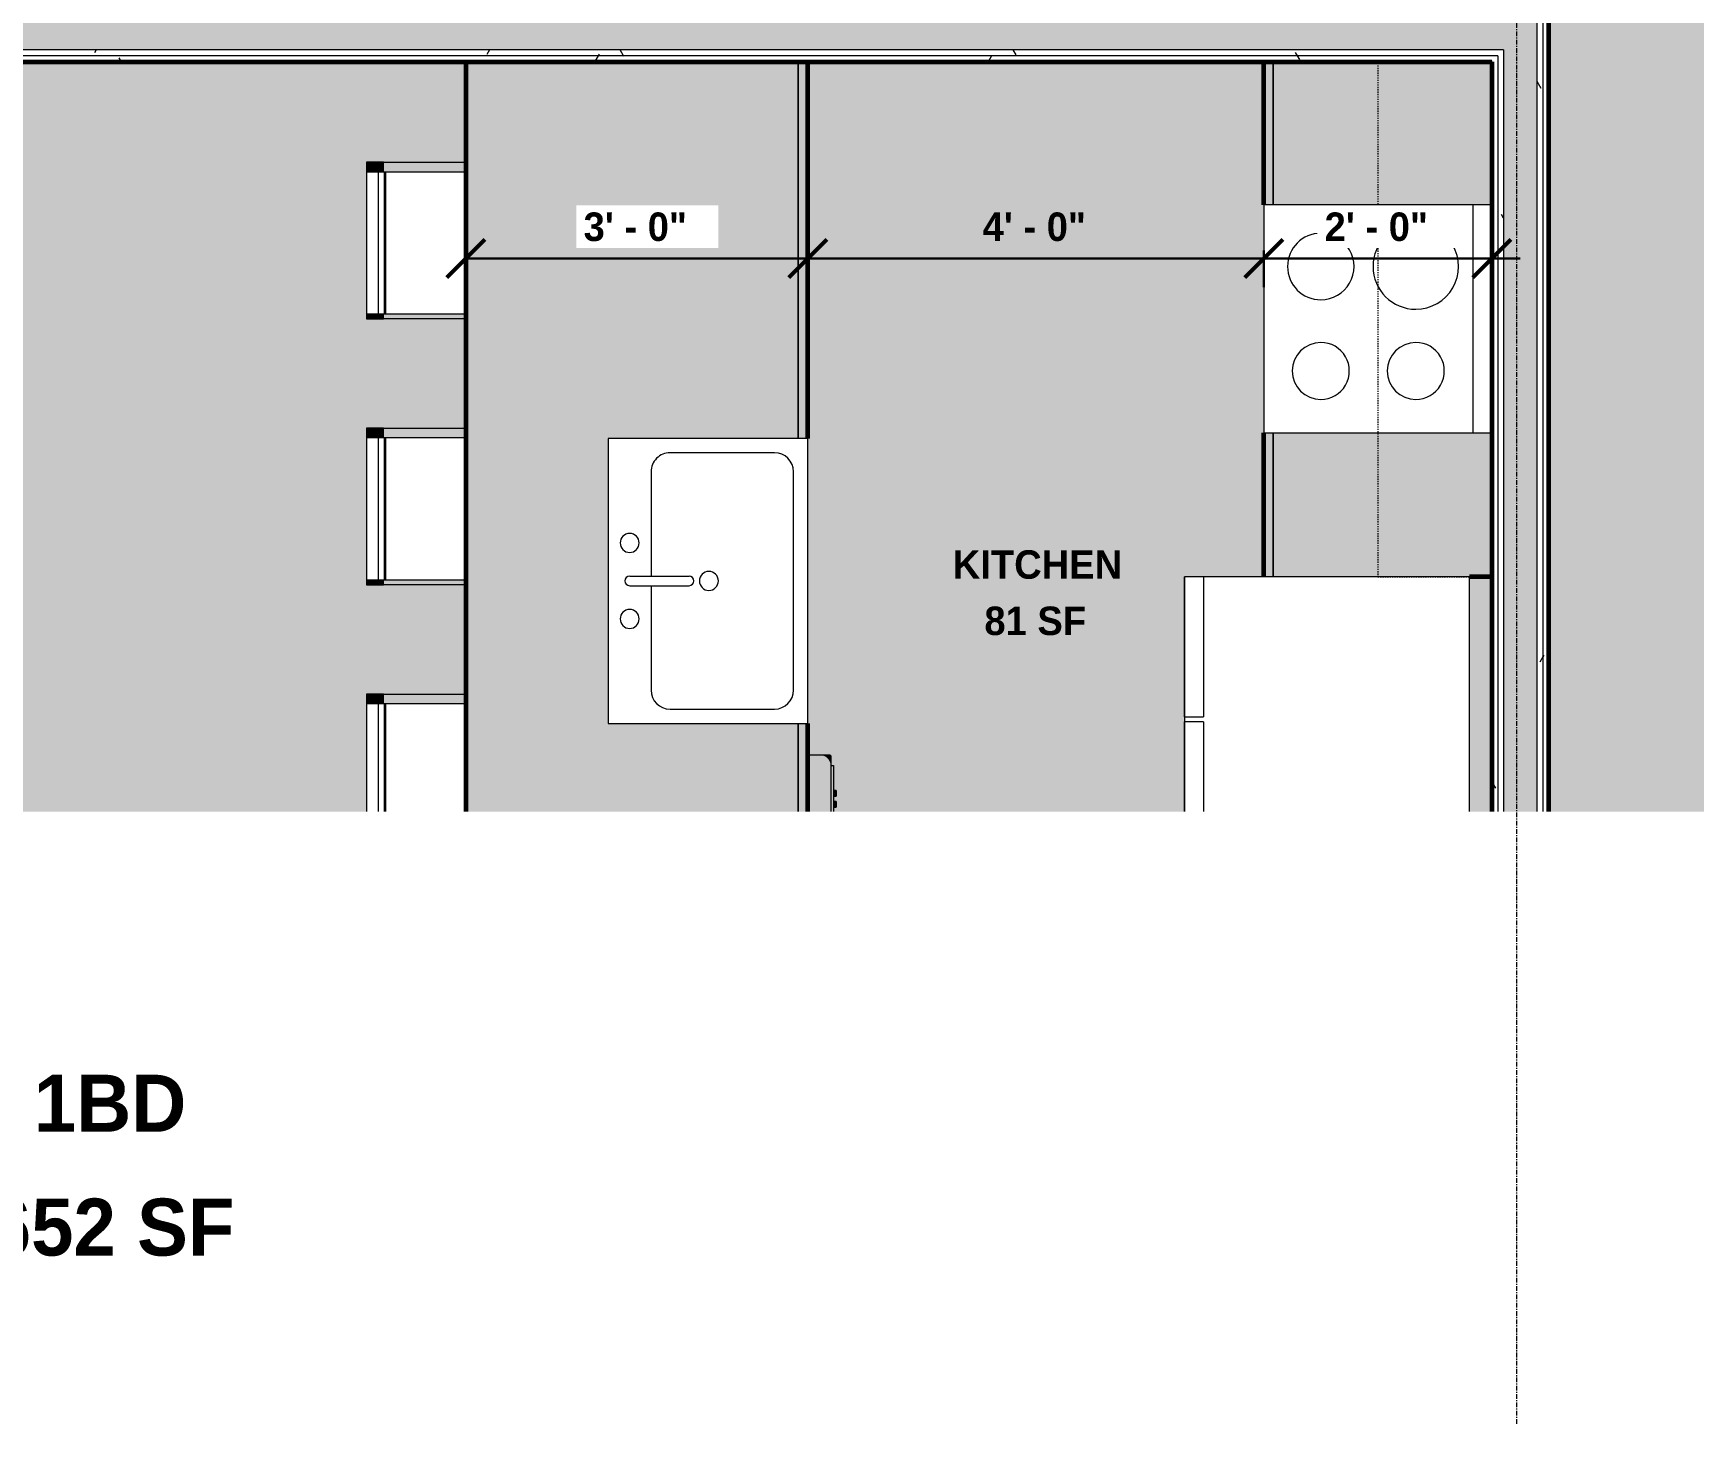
# Model space of a CAD drawing. Header units: inches. Extents: x -4105 to -1989, y 10980 to 12341.
# Drawn here: x -3637.5 to -3462.7, y 10979.8 to 11126.2 of the extents above; entities that cross this region are included whole.
import ezdxf

# ---------------------------------------------------------------- set-up
doc = ezdxf.new("R2010")
doc.units = ezdxf.units.IN
doc.header["$MEASUREMENT"] = 0
doc.linetypes.add('Dash', pattern=[0.25, 0.125, -0.125])
doc.linetypes.add('Grid Line 1_2_', pattern=[0.875, 0.5, -0.125, 0.125, -0.125])
for name, color, linetype, lineweight in [('0-1', 7, 'Continuous', 5), ('0-2', 250, 'Continuous', 18), ('A-ANNO-DIMS-1', 211, 'Continuous', 30), ('A-ANNO-DIMS-64', 211, 'Continuous', 9), ('A-AREA-IDEN', 2, 'Continuous', 9), ('A-AREA-PATT-2', 41, 'Continuous', 9), ('A-WALL', 113, 'Continuous', 18), ('A-WALL-PATT-1', 111, 'Continuous', 9), ('I-FURN', 30, 'Continuous', 9), ('I-WALL-2', 2, 'Continuous', 60), ('P-SANR-FIXT', 6, 'Continuous', 9), ('Q-CASE', 31, 'Continuous', 9), ('Q-CASE-1', 31, 'Continuous', 60), ('Q-CASE-HDLN', 31, 'Dash', 9), ('Q-SPCQ', 91, 'Continuous', 9), ('S-GRID-1', 1, 'Grid Line 1_2_', 9)]:
    doc.layers.add(name, color=color, linetype=linetype, lineweight=lineweight)
doc.layers.add('A-AREA-PATT-5', color=141, linetype='Continuous', lineweight=9, transparency=1)
doc.styles.add('Century Gothic_B', font='GOTHICB.TTF', dxfattribs={"height": 3})
doc.styles.add('Century Gothic_B_1', font='GOTHICB.TTF', dxfattribs={"height": 6})
doc.dimstyles.new('OD_-_HS_-__1__Tol__', dxfattribs={"dimscale": 12, "dimtxt": 3.132505, "dimasz": 0.333333, "dimexe": 0.25, "dimexo": 0.166667, "dimgap": 0.083333, "dimtad": 1, "dimdec": 0, "dimzin": 3, "dimdsep": 46, "dimlunit": 4, "dimtxsty": 'Century Gothic_B', "dimblk1": 'OBLIQUE', "dimblk2": 'OBLIQUE', "dimsah": 1, "dimcen": 0.09, "dimdle": 0.25, "dimazin": 0, "dimtfac": 1, "dimtdec": 4, "dimtix": 1, "dimtmove": 0, "dimatfit": 3, "dimfxl": 1, "dimtvp": 1, "dimtfill": 1, "dimfrac": 2, "dimtolj": 1, "dimtzin": 0, "dimlwd": 30, "dimlwe": 30, "dimarcsym": 2})
pattern_1 = [(0, (0, 0), (20.48, 5.12), [0.845, -14.515, 0.845, -14.515, -81.92]), (0, (0, 0), (20.48, 5.12), [-30.72, 0.845, -29.875, 0.845, -14.515, -35.84]), (0, (0, 0), (20.48, 5.12), [-76.8, 0.845, -9.395, 0.845, -24.755]), (120, (7.68, 2.56), (-14.67405, 15.1762003), [0.845, -14.515, 0.845, -14.515, -81.92]), (120, (7.68, 2.56), (-14.67405, 15.1762003), [-30.72, 0.845, -29.875, 0.845, -14.515, -35.84]), (120, (7.68, 2.56), (-14.67405, 15.1762003), [-76.8, 0.845, -9.395, 0.845, -24.755]), (240, (10.24, 12.8), (-5.80595, -20.2962003), [0.845, -14.515, 0.845, -14.515, -81.92]), (240, (10.24, 12.8), (-5.80595, -20.2962003), [-30.72, 0.845, -29.875, 0.845, -14.515, -35.84]), (240, (10.24, 12.8), (-5.80595, -20.2962003), [-76.8, 0.845, -9.395, 0.845, -24.755])]
pattern_2 = [(161.57, (0.32, 0.32), (-2.560496185, -0.000537386), [0, -18.214, 2.022, 0]), (18.43, (-0.32, 0.32), (-2.560496185, 0.000537386), [0, -18.214, 2.022, 0]), (108.43, (0.32, 0.32), (1.27922091, -6.400876726), [6.07, -14.166]), (71.57, (-0.32, 0.32), (1.27922091, 6.400876726), [6.07, -14.166])]

# ---------------------------------------------------------------- blocks, each defined once
blk = doc.blocks.new('Refrigerator_-_Side-by-Side_6047 - 36_ X 30_-345559-ENLARGED FLOOR PLAN - 1ST FLOOR PLAN - EAST')
at = {"layer": 'Q-SPCQ'}
for p, q in [((6.84, 14.42), (-17.88, 14.42)), ((-17.88, 14.42), (-17.88, -15.58)), ((-17.88, -13.58), (-3.13, -13.58)), ((-17.88, -13.58), (-17.88, -15.58)), ((-3.13, -15.58), (-3.13, -13.58)), ((-2.63, -13.58), (6.84, -13.58)), ((-2.63, -13.58), (-2.63, -15.58)), ((-17.88, -15.58), (6.84, -15.58)), ((-3.13, -15.58), (-17.88, -15.58)), ((6.84, -15.58), (-2.63, -15.58))]:
    blk.add_line(p, q, dxfattribs=at)
blk = doc.blocks.new('OD_CW_Base Cabinet - OD_CW_Base Cabinet-2181200-ENLARGED FLOOR PLAN - 1ST FLOOR PLAN - EAST')
at = {"layer": 'Q-CASE'}
h = blk.add_hatch(color=256, dxfattribs=at)
h.paths.add_polyline_path([(0.74, 0), (0.74, -1), (15.91, -1), (15.91, 0)], flags=0)
h.paths.add_polyline_path([(39.91, -1), (54.99, -1), (54.99, 0), (39.91, 0)], flags=0)
h = blk.add_hatch(color=256, dxfattribs=at)
h.paths.add_polyline_path([(0.74, -1), (0.74, -24), (15.91, -24), (15.91, -1)], flags=0)
h.paths.add_polyline_path([(39.91, -24), (54.99, -24), (54.99, -1), (39.91, -1), (39.91, -21.65)], flags=0)
for p, q in [((0.74, 0), (15.91, 0)), ((15.91, -1), (0.74, -1)), ((0.74, -1), (15.91, -1)), ((39.91, 0), (54.99, 0)), ((54.99, -1), (39.91, -1)), ((39.91, -1), (54.99, -1)), ((0.74, -24), (0.74, -21.65))]:
    blk.add_line(p, q, dxfattribs=at)
at = {"layer": 'Q-CASE-1'}
for p, q in [((0.74, 0), (15.91, 0)), ((39.91, 0), (54.99, 0)), ((0.74, -24), (0.74, -21.65))]:
    blk.add_line(p, q, dxfattribs=at)
blk = doc.blocks.new('Sink Kitchen-Single - 30_ x 21_-366345-ENLARGED FLOOR PLAN - 1ST FLOOR PLAN - EAST')
at = {"layer": 'P-SANR-FIXT'}
for p, q in [((15.62, 10.59), (-14.38, 10.59)), ((-14.38, 10.59), (-14.38, -10.41)), ((15.62, -10.41), (15.62, 10.59)), ((0.12, 8.34), (0.12, 2.09)), ((1.12, 8.34), (1.12, 2.09)), ((0.12, 6.09), (-10.88, 6.09)), ((12.12, 6.09), (1.12, 6.09)), ((-12.88, 4.09), (-12.88, -6.91)), ((14.12, -6.91), (14.12, 4.09)), ((-14.38, -10.41), (15.62, -10.41)), ((-10.88, -8.91), (12.12, -8.91))]:
    blk.add_line(p, q, dxfattribs=at)
for centre, radius, start, end in [((-3.38, 8.34), 1, 360, 180), ((0.62, 8.34), 0.5, 360, 180), ((4.62, 8.34), 1, 360, 180), ((-3.38, 8.34), 1, 180, 0), ((4.62, 8.34), 1, 180, 360), ((-10.88, 4.09), 2, 90, 180), ((12.12, 4.09), 2, 360, 90), ((0.62, 2.09), 0.5, 180, 0), ((0.62, 0), 1, 360, 180), ((0.62, 0), 1, 180, 0), ((-10.88, -6.91), 2, 180, 270), ((12.12, -6.91), 2, 270, 0)]:
    blk.add_arc(centre, radius, start, end, dxfattribs=at)
blk = doc.blocks.new('OD_CW_Upper Cabinet - OD_CW_Upper Cabinet-2181178-ENLARGED FLOOR PLAN - 1ST FLOOR PLAN - EAST')
at = {"layer": 'Q-CASE-HDLN'}
for p, q in [((55.09, 24), (0.74, 24)), ((0.74, 24), (0.74, 12)), ((55.09, 12), (55.09, 24)), ((0.74, 12), (55.09, 12))]:
    blk.add_line(p, q, dxfattribs=at)
blk = doc.blocks.new('Dishwasher_15404 - 34_ counter-547918-ENLARGED FLOOR PLAN - 1ST FLOOR PLAN - EAST')
at = {"layer": 'Q-SPCQ'}
for points in [[(26.02, 18.06), (26.87, 18.06), (26.87, 22.93), (26.84, 23.21), (26.68, 23.53), (26.56, 23.69), (26.3, 23.87), (26.08, 23.96), (25.8, 24), (24.39, 24), (24.39, 18.06)], [(26.87, 22.93), (26.87, 23.8), (26.82, 23.94), (26.68, 24), (25.8, 24), (26.08, 23.96), (26.34, 23.86), (26.56, 23.69), (26.73, 23.46), (26.84, 23.21)], [(26.87, 18.06), (27.12, 18.06), (27.12, 22.91), (26.87, 22.91), (26.87, 22.75)], [(27.37, 19.69), (27.37, 20.28), (27.12, 20.28), (27.12, 19.69)], [(27.37, 18.51), (27.37, 19.1), (27.12, 19.1), (27.12, 18.51)]]:
    blk.add_hatch(color=256, dxfattribs=at).paths.add_polyline_path(points, flags=0)
for p, q in [((25.8, 24), (24.39, 24)), ((26.68, 24), (25.8, 24)), ((26.87, 22.93), (26.87, 23.8)), ((26.87, 18.06), (26.87, 22.93)), ((26.87, 22.91), (27.12, 22.91)), ((27.12, 22.91), (27.12, 18.06)), ((27.37, 20.28), (27.12, 20.28)), ((27.12, 19.69), (27.37, 19.69)), ((27.37, 20.28), (27.37, 19.69)), ((27.37, 19.1), (27.12, 19.1)), ((27.12, 18.51), (27.37, 18.51)), ((27.37, 19.1), (27.37, 18.51))]:
    blk.add_line(p, q, dxfattribs=at)
for centre, radius, start in [((25.8, 22.93), 1.07, 360), ((26.68, 23.8), 0.197, 0)]:
    blk.add_arc(centre, radius, start, 90, dxfattribs=at)
blk = doc.blocks.new('Bar_Stool_6722_1_ - Bar_Stool_6722_1_-1229311-ENLARGED FLOOR PLAN - 1ST FLOOR PLAN - EAST')
at = {"layer": 'I-FURN'}
for points in [[(1, 1.78), (1, 10.45), (0, 10.45), (0, 1.78)], [(1, 1.73), (1, 1.78), (0, 1.78), (0, 0.98), (1, 0.98), (1, 1.4)], [(1, 0), (1, 0.98), (0, 0.98), (0, 0)]]:
    blk.add_hatch(color=256, dxfattribs=at).paths.add_polyline_path(points, flags=0)
for p, q in [((0, 1.78), (0, 10.45)), ((1, 2.03), (1, 10.45)), ((1, 1.78), (0, 1.78)), ((0, 1.78), (0, 0.98)), ((1, 1.91), (1, 2.03)), ((12.37, 2.03), (1, 2.03)), ((1, 1.24), (1, 1.91)), ((12.37, 1.91), (1, 1.91)), ((1, 0.98), (0, 0.98)), ((0, 0.98), (0, 0)), ((1, 0), (1, 1.24)), ((1, 1.24), (12.37, 1.24)), ((0, 0), (1, 0)), ((1, 0), (12.37, 0))]:
    blk.add_line(p, q, dxfattribs=at)
blk = doc.blocks.new('Bar_Stool_6722_1_ - Bar_Stool_6722_1_-V1-ENLARGED FLOOR PLAN - 1ST FLOOR PLAN - EAST')
at = {"layer": 'I-FURN'}
for points in [[(1, 1.78), (1, 10.45), (0, 10.45), (0, 1.78)], [(16.5, 1.78), (16.5, 10.45), (16, 10.45), (16, 1.78)], [(1, 1.73), (1, 1.78), (0, 1.78), (0, 0.98), (1, 0.98), (1, 1.4)], [(16.5, 1.73), (16.5, 1.78), (16, 1.78), (16, 0.98), (16.5, 0.98), (16.5, 1.4)], [(1, 0.3), (1, 0.98), (0, 0.98), (0, 0), (1, 0)], [(16.5, 0.46), (16.5, 0.98), (16, 0.98), (16, 0), (16.5, 0), (16.5, 0.31)]]:
    blk.add_hatch(color=256, dxfattribs=at).paths.add_polyline_path(points, flags=0)
for p, q in [((0, 1.78), (0, 10.45)), ((1, 2.03), (1, 10.45)), ((16, 10.45), (16, 2.03)), ((16.5, 10.45), (16.5, 1.78)), ((1, 1.78), (0, 1.78)), ((0, 1.78), (0, 0.98)), ((1, 1.91), (1, 2.03)), ((16, 2.03), (1, 2.03)), ((1, 1.24), (1, 1.91)), ((16, 1.91), (1, 1.91)), ((16, 2.03), (16, 1.91)), ((16, 1.91), (16, 1.24)), ((16.5, 1.78), (16, 1.78)), ((16.5, 0.98), (16.5, 1.78)), ((1, 0.98), (0, 0.98)), ((0, 0.98), (0, 0)), ((1, 0), (1, 1.24)), ((1, 1.24), (16, 1.24)), ((16, 1.24), (16, 0)), ((16.5, 0.98), (16, 0.98)), ((16.5, 0), (16.5, 0.98)), ((0, 0), (1, 0)), ((1, 0), (16, 0)), ((16, 0), (16.5, 0))]:
    blk.add_line(p, q, dxfattribs=at)
blk = doc.blocks.new('OD_CW_Base Cabinet - OD_CW_Base Cabinet-2132515-ENLARGED FLOOR PLAN - 1ST FLOOR PLAN - EAST')
at = {"layer": 'Q-CASE'}
blk.add_hatch(color=256, dxfattribs=at).paths.add_polyline_path([(31.35, -10.25), (31.35, -11), (40.63, -11), (40.63, 9), (70.63, 9), (70.63, -11), (110.31, -11), (110.31, 24), (31.35, 24), (31.35, -2.62)], flags=0)
h = blk.add_hatch(color=256, dxfattribs=at)
h.paths.add_polyline_path([(31.35, -11), (31.35, -12), (40.63, -12), (40.63, -11), (35.05, -11)], flags=0)
h.paths.add_polyline_path([(70.63, -12), (110.31, -12), (110.31, -11), (70.63, -11)], flags=0)
for p, q in [((31.35, 24), (110.31, 24)), ((31.35, -11), (40.63, -11)), ((40.63, -11), (31.35, -11)), ((40.63, -12), (31.35, -12)), ((70.63, -11), (110.31, -11)), ((110.31, -11), (70.63, -11)), ((110.31, -12), (70.63, -12))]:
    blk.add_line(p, q, dxfattribs=at)
at = {"layer": 'Q-CASE-1'}
for p, q in [((110.31, 24), (31.35, 24)), ((31.35, -12), (40.63, -12)), ((70.63, -12), (110.31, -12))]:
    blk.add_line(p, q, dxfattribs=at)
blk = doc.blocks.new('Range - 24_ x 24_-1352610-ENLARGED FLOOR PLAN - 1ST FLOOR PLAN - EAST')
at = {"layer": 'Q-SPCQ'}
for p, q in [((0, 24), (0, 0)), ((24, 0), (24, 24)), ((0, 22), (24, 22)), ((0, 0), (24, 0))]:
    blk.add_line(p, q, dxfattribs=at)
for centre, radius, start, end in [((6.5, 16), 4.5, 360, 180), ((17.5, 16), 3, 360, 180), ((6.5, 16), 4.5, 180, 0), ((17.5, 16), 3, 180, 0), ((6.5, 6), 3.5, 360, 180), ((17.5, 6), 3, 360, 180), ((6.5, 6), 3.5, 180, 0), ((17.5, 6), 3, 180, 0)]:
    blk.add_arc(centre, radius, start, end, dxfattribs=at)
blk = doc.blocks.new('DIMBLOCK38-ENLARGED FLOOR PLAN - 1ST FLOOR PLAN - EAST')
at = {"layer": 'A-ANNO-DIMS-64', "lineweight": 50, "transparency": 16777216}
for p, q in [((-3591.97, 11102.46), (-3589.97, 11104.46)), ((-3555.97, 11102.46), (-3553.97, 11104.46)), ((-3591.97, 11102.46), (-3593.97, 11100.46)), ((-3555.97, 11102.46), (-3557.97, 11100.46))]:
    blk.add_line(p, q, dxfattribs=at)
at = {"layer": 'A-ANNO-DIMS-64', "lineweight": 30, "transparency": 16777216}
for p, q in [((-3591.97, 11103.29), (-3591.97, 11099.46)), ((-3591.97, 11102.46), (-3591.97, 11103.29)), ((-3555.97, 11103.29), (-3555.97, 11099.46)), ((-3555.97, 11102.46), (-3555.97, 11103.29)), ((-3591.97, 11102.46), (-3555.97, 11102.46))]:
    blk.add_line(p, q, dxfattribs=at)
at = {"layer": 'A-ANNO-DIMS-64', "color": 0, "lineweight": 30, "transparency": 16777216, "insert": (-3579.57, 11107.31), "char_height": 3, "width": 13.425, "attachment_point": 1, "line_spacing_factor": 0.984502, "style": 'Century Gothic_B', "bg_fill": 3, "box_fill_scale": 1.25, "bg_fill_color": 256, "bg_fill_true_color": 13158600, "bg_fill_transparency": 0}
blk.add_mtext('3\' - 0"', dxfattribs=at)
blk = doc.blocks.new('_Oblique')
at = {"color": 0, "linetype": 'ByBlock', "lineweight": -2}
blk.add_line((-0.5, -0.5), (0.5, 0.5), dxfattribs=at)
blk = doc.blocks.new('DIMBLOCK39-ENLARGED FLOOR PLAN - 1ST FLOOR PLAN - EAST')
at = {"layer": 'A-ANNO-DIMS-64', "lineweight": 50, "transparency": 16777216}
for p, q in [((-3555.97, 11102.46), (-3553.97, 11104.46)), ((-3507.97, 11102.46), (-3505.97, 11104.46)), ((-3555.97, 11102.46), (-3557.97, 11100.46)), ((-3507.97, 11102.46), (-3509.97, 11100.46))]:
    blk.add_line(p, q, dxfattribs=at)
at = {"layer": 'A-ANNO-DIMS-64', "lineweight": 30, "transparency": 16777216}
for p, q in [((-3555.97, 11103.29), (-3555.97, 11099.46)), ((-3555.97, 11102.46), (-3555.97, 11103.29)), ((-3507.97, 11103.29), (-3507.97, 11099.46)), ((-3507.97, 11102.46), (-3507.97, 11103.29)), ((-3555.97, 11102.46), (-3507.97, 11102.46))]:
    blk.add_line(p, q, dxfattribs=at)
at = {"layer": 'A-ANNO-DIMS-64', "color": 0, "lineweight": 30, "transparency": 16777216, "insert": (-3537.57, 11107.31), "char_height": 3, "width": 13.425, "attachment_point": 1, "line_spacing_factor": 0.984502, "style": 'Century Gothic_B', "bg_fill": 3, "box_fill_scale": 1.25, "bg_fill_color": 256, "bg_fill_true_color": 13158600, "bg_fill_transparency": 0}
blk.add_mtext('4\' - 0"', dxfattribs=at)
blk = doc.blocks.new('DIMBLOCK40-ENLARGED FLOOR PLAN - 1ST FLOOR PLAN - EAST')
at = {"layer": 'A-ANNO-DIMS-64', "lineweight": 50, "transparency": 16777216}
for p, q in [((-3507.97, 11102.46), (-3505.97, 11104.46)), ((-3483.97, 11102.46), (-3481.97, 11104.46)), ((-3507.97, 11102.46), (-3509.97, 11100.46)), ((-3483.97, 11102.46), (-3485.97, 11100.46))]:
    blk.add_line(p, q, dxfattribs=at)
at = {"layer": 'A-ANNO-DIMS-64', "lineweight": 30, "transparency": 16777216}
for p, q in [((-3507.97, 11103.29), (-3507.97, 11099.46)), ((-3507.97, 11102.46), (-3507.97, 11103.29)), ((-3483.97, 11103.29), (-3483.97, 11099.46)), ((-3483.97, 11102.46), (-3483.97, 11103.29)), ((-3507.97, 11102.46), (-3480.97, 11102.46))]:
    blk.add_line(p, q, dxfattribs=at)
at = {"layer": 'A-ANNO-DIMS-64', "color": 0, "lineweight": 30, "transparency": 16777216, "insert": (-3501.57, 11107.31), "char_height": 3, "width": 13.425, "attachment_point": 1, "line_spacing_factor": 0.984502, "style": 'Century Gothic_B', "bg_fill": 3, "box_fill_scale": 1.25, "bg_fill_color": 256, "bg_fill_true_color": 13158600, "bg_fill_transparency": 0}
blk.add_mtext('2\' - 0"', dxfattribs=at)
blk = doc.blocks.new('CTR - 1st Phase - Shell_rvt-1-ENLARGED FLOOR PLAN - 1ST FLOOR PLAN - EAST')
at = {"layer": 'S-GRID-1'}
blk.add_line((-3481.32, 10979.75), (-3481.32, 12308.75), dxfattribs=at)
blk = doc.blocks.new('CTR - 1st Phase - Unit Layouts_rvt-1-ENLARGED FLOOR PLAN - 1ST FLOOR PLAN - EAST')
at = {"layer": '0-2'}
for name, p, rotation in [('OD_CW_Base Cabinet - OD_CW_Base Cabinet-2132515-ENLARGED FLOOR PLAN - 1ST FLOOR PLAN - EAST', (-3567.97, 11012.88), 89.9999999999995), ('OD_CW_Base Cabinet - OD_CW_Base Cabinet-2181200-ENLARGED FLOOR PLAN - 1ST FLOOR PLAN - EAST', (-3507.97, 11068.2), 89.9999999999978), ('OD_CW_Upper Cabinet - OD_CW_Upper Cabinet-2181178-ENLARGED FLOOR PLAN - 1ST FLOOR PLAN - EAST', (-3507.97, 11124.03), 269.9999999999951), ('Bar_Stool_6722_1_ - Bar_Stool_6722_1_-V1-ENLARGED FLOOR PLAN - 1ST FLOOR PLAN - EAST', (-3602.42, 11112.6), 269.9999999999897), ('Range - 24_ x 24_-1352610-ENLARGED FLOOR PLAN - 1ST FLOOR PLAN - EAST', (-3507.97, 11108.12), 270.0000000000046), ('Bar_Stool_6722_1_ - Bar_Stool_6722_1_-V1-ENLARGED FLOOR PLAN - 1ST FLOOR PLAN - EAST', (-3602.42, 11084.6), 269.9999999999897), ('Sink Kitchen-Single - 30_ x 21_-366345-ENLARGED FLOOR PLAN - 1ST FLOOR PLAN - EAST', (-3566.38, 11067.89), 89.99999999999649), ('Refrigerator_-_Side-by-Side_6047 - 36_ X 30_-345559-ENLARGED FLOOR PLAN - 1ST FLOOR PLAN - EAST', (-3500.75, 11051.06), 269.9999999999959), ('Bar_Stool_6722_1_ - Bar_Stool_6722_1_-1229311-ENLARGED FLOOR PLAN - 1ST FLOOR PLAN - EAST', (-3602.42, 11056.6), 269.9999999999897)]:
    blk.add_blockref(name, p, dxfattribs=dict(at, rotation=rotation))
blk.add_blockref('Dishwasher_15404 - 34_ counter-547918-ENLARGED FLOOR PLAN - 1ST FLOOR PLAN - EAST', (-3580.37, 11026.17), dxfattribs=at)
at = {"layer": 'A-AREA-IDEN', "char_height": 3, "attachment_point": 1, "style": 'Century Gothic_B'}
for s, insert, width in [('KITCHEN', (-3540.71, 11071.74), 19.594), ('81 SF', (-3537.38, 11065.81), 11.514)]:
    blk.add_mtext(s, dxfattribs=dict(at, insert=insert, width=width))
at = {"layer": 'A-ANNO-DIMS-1'}
dim = blk.add_linear_dim(base=(-3555.97, 11102.46), p1=(-3591.97, 11105.29), p2=(-3555.97, 11105.29), dimstyle='OD_-_HS_-__1__Tol__', override={"dimpost": '<>', "dimfxl": 36}, dxfattribs=at)
dim.commit()
dim.dimension.update_dxf_attribs({"geometry": 'DIMBLOCK38-ENLARGED FLOOR PLAN - 1ST FLOOR PLAN - EAST', "text_midpoint": (-3573.97, 11105.04)})
dim = blk.add_linear_dim(base=(-3507.97, 11102.46), p1=(-3555.97, 11105.29), p2=(-3507.97, 11105.29), dimstyle='OD_-_HS_-__1__Tol__', override={"dimpost": '<>', "dimfxl": 48}, dxfattribs=at)
dim.commit()
dim.dimension.update_dxf_attribs({"geometry": 'DIMBLOCK39-ENLARGED FLOOR PLAN - 1ST FLOOR PLAN - EAST', "text_midpoint": (-3531.97, 11105.04)})
dim = blk.add_linear_dim(base=(-3483.97, 11102.46), p1=(-3507.97, 11105.29), p2=(-3483.97, 11105.29), dimstyle='OD_-_HS_-__1__Tol__', override={"dimpost": '<>', "dimfxl": 24}, dxfattribs=at)
dim.commit()
dim.dimension.update_dxf_attribs({"geometry": 'DIMBLOCK40-ENLARGED FLOOR PLAN - 1ST FLOOR PLAN - EAST', "text_midpoint": (-3495.97, 11105.04)})

msp = doc.modelspace()

# ---------------------------------------------------------------- block references
at = {"layer": '0-1'}
msp.add_blockref('CTR - 1st Phase - Unit Layouts_rvt-1-ENLARGED FLOOR PLAN - 1ST FLOOR PLAN - EAST', (0, 0), dxfattribs=at)

# ---------------------------------------------------------------- texts
at = {"layer": 'A-AREA-IDEN', "char_height": 6, "attachment_point": 1, "style": 'Century Gothic_B_1'}
for s, insert, width in [('1BD', (-3637.4403, 11016.5092), 19.19), ('652 SF', (-3642.1899, 11003.4651), 30.704)]:
    msp.add_mtext(s, dxfattribs=dict(at, insert=insert, width=width))

# ---------------------------------------------------------------- next in the draw order: hatches: boundary and pattern name
at = {"layer": 'A-AREA-PATT-2'}
h = msp.add_hatch(color=256, dxfattribs=at)
h.paths.add_polyline_path([(-3798.1309, 11044.2287), (-3798.1309, 11057.5176), (-3792.1309, 11057.5176), (-3792.1309, 11058.5176), (-3720.1309, 11058.5176), (-3720.1309, 11057.5176), (-3714.1309, 11057.5176), (-3714.1309, 11044.2287), (-3602.4216, 11044.2287), (-3602.4216, 11056.5958), (-3591.9737, 11056.5958), (-3591.9737, 11068.0958), (-3602.4216, 11068.0958), (-3602.4216, 11084.5958), (-3591.9737, 11084.5958), (-3591.9737, 11096.0958), (-3602.4216, 11096.0958), (-3602.4216, 11112.5958), (-3591.9737, 11112.5958), (-3591.9737, 11123.1894), (-3822.1987, 11123.1894), (-3822.1987, 11044.2287)], flags=0)
h.paths.add_polyline_path([(-3483.9737, 11044.2287), (-3483.9737, 11068.9394), (-3486.3237, 11068.9394), (-3486.3237, 11044.2287)], flags=0)
h.paths.add_polyline_path([(-3521.5788, 11044.2287), (-3516.3237, 11044.2287), (-3516.3237, 11068.9394), (-3507.9737, 11068.9394), (-3507.9737, 11123.1894), (-3555.9737, 11123.1894), (-3555.9737, 11050.1676), (-3553.6363, 11050.1456), (-3553.5503, 11050.11), (-3553.4927, 11049.9708), (-3553.4716, 11049.0747), (-3553.2427, 11049.0747), (-3553.2427, 11046.4515), (-3552.9927, 11046.4515), (-3552.9927, 11045.861), (-3553.2427, 11045.861), (-3553.2427, 11045.2704), (-3552.9927, 11045.2704), (-3552.9927, 11044.6799), (-3553.2427, 11044.6799), (-3553.2427, 11044.2287), (-3550.0852, 11044.2287)], flags=0)
h.paths.add_polyline_path([(-3697.1601, 11061.8426), (-3704.1309, 11061.8426), (-3704.1309, 11067.8426), (-3705.1309, 11067.8426), (-3705.1309, 11103.8426), (-3704.1309, 11103.8426), (-3704.1309, 11109.8426), (-3669.1309, 11109.8426), (-3669.1309, 11061.8426), (-3676.6309, 11061.8426)], flags=0)
h.paths.add_polyline_path([(-3732.9633, 11106.7608), (-3733.9578, 11106.7608), (-3733.9578, 11106.7926), (-3734.6207, 11106.7926), (-3734.6207, 11110.7926), (-3770.6207, 11110.7926), (-3770.6207, 11106.7926), (-3771.2836, 11106.7926), (-3771.2836, 11106.7608), (-3772.278, 11106.7608), (-3772.278, 11106.7926), (-3787.4711, 11106.7926), (-3787.4711, 11106.7616), (-3787.9602, 11106.7616), (-3787.9602, 11106.7926), (-3788.6207, 11106.7926), (-3788.6207, 11122.9176), (-3716.6207, 11122.9176), (-3716.6207, 11106.7926), (-3717.2812, 11106.7926), (-3717.3079, 11106.7616), (-3717.7703, 11106.7616), (-3717.7703, 11106.7926), (-3732.9633, 11106.7926), (-3732.9633, 11106.7616)], flags=0)
at = {"layer": 'A-AREA-PATT-5'}
msp.add_hatch(color=256, dxfattribs=at).paths.add_polyline_path([(-3408.9237, 11044.2287), (-3408.9237, 11164.5894), (-3407.8605, 11164.5894), (-3407.8605, 11241.3894), (-3477.9737, 11241.3894), (-3477.9737, 11237.3894), (-3477.2237, 11237.3894), (-3477.2237, 11235.3894), (-3479.1612, 11235.3894), (-3479.1612, 11234.7644), (-3480.9737, 11234.7644), (-3480.9737, 11200.0144), (-3479.1612, 11200.0144), (-3479.1612, 11199.3894), (-3477.2237, 11199.3894), (-3477.2237, 11197.3894), (-3477.9737, 11197.3894), (-3477.9737, 11044.2287), (-3448.448, 11044.2287)], flags=0)
at = {"layer": 'A-WALL-PATT-1'}
h = msp.add_hatch(dxfattribs=at)
h.set_pattern_fill('FP_1', color=256, style=0, pattern_type=2)
h.set_pattern_definition(pattern_1)
h.paths.add_polyline_path([(-3478.6613, 11044.2287), (-3478.5987, 11044.2287), (-3478.5987, 11197.3894), (-3479.2237, 11197.3894), (-3479.2237, 11044.2287)], flags=0)
h.paths.add_polyline_path([(-3479.1612, 11237.3894), (-3478.5987, 11237.3894), (-3478.5987, 11243.1394), (-3479.2237, 11243.1394), (-3479.2237, 11237.3894)], flags=0)
h = msp.add_hatch(dxfattribs=at)
h.set_pattern_fill('FP_1', color=256, style=0, pattern_type=2)
h.set_pattern_definition(pattern_1)
h.paths.add_polyline_path([(-3478.0363, 11044.2287), (-3477.9737, 11044.2287), (-3477.9737, 11197.3894), (-3478.5987, 11197.3894), (-3478.5987, 11044.2287)], flags=0)
h.paths.add_polyline_path([(-3478.0987, 11237.3894), (-3477.9737, 11237.3894), (-3477.9737, 11243.7644), (-3478.5987, 11243.7644), (-3478.5987, 11237.3894)], flags=0)
h = msp.add_hatch(dxfattribs=at)
h.set_pattern_fill('FP_14', color=256, style=0, pattern_type=2)
h.set_pattern_definition(pattern_2)
h.paths.add_polyline_path([(-3479.837, 11044.2287), (-3479.2237, 11044.2287), (-3479.2237, 11197.3894), (-3482.7237, 11197.3894), (-3482.7237, 11044.2287)], flags=0)
h.paths.add_polyline_path([(-3479.2237, 11237.3894), (-3479.2237, 11239.6394), (-3482.7237, 11239.6394), (-3482.7237, 11237.3894), (-3481.0362, 11237.3894)], flags=0)
h = msp.add_hatch(dxfattribs=at)
h.set_pattern_fill('FP_1', color=256, style=0, pattern_type=2)
h.set_pattern_definition(pattern_1)
h.paths.add_polyline_path([(-3483.4597, 11044.2287), (-3483.3487, 11044.2287), (-3483.3487, 11123.8144), (-3483.9737, 11123.8144), (-3483.9737, 11044.2287)], flags=0)
h.paths.add_polyline_path([(-3483.3487, 11128.5644), (-3483.3487, 11197.3894), (-3483.9737, 11197.3894), (-3483.9737, 11128.5644)], flags=0)
h.paths.add_polyline_path([(-3483.3487, 11237.3894), (-3483.3487, 11238.3894), (-3483.9737, 11238.3894), (-3483.9737, 11237.3894)], flags=0)
h = msp.add_hatch(dxfattribs=at)
h.set_pattern_fill('FP_1', color=256, style=0, pattern_type=2)
h.set_pattern_definition(pattern_1)
h.paths.add_polyline_path([(-3482.834, 11044.2287), (-3482.7237, 11044.2287), (-3482.7237, 11124.4394), (-3483.3487, 11124.4394), (-3483.3487, 11044.2287)], flags=0)
h.paths.add_polyline_path([(-3483.3487, 11127.9394), (-3482.7237, 11127.9394), (-3482.7237, 11197.3894), (-3483.3487, 11197.3894), (-3483.3487, 11128.5618)], flags=0)
h.paths.add_polyline_path([(-3482.7237, 11237.3894), (-3482.7237, 11239.0144), (-3483.3487, 11239.0144), (-3483.3487, 11237.3894), (-3482.9737, 11237.3894)], flags=0)
h = msp.add_hatch(dxfattribs=at)
h.set_pattern_fill('FP_14', color=256, style=0, pattern_type=2)
h.set_pattern_definition(pattern_2)
h.paths.add_polyline_path([(-3489.015, 11124.4394), (-3482.7237, 11124.4394), (-3482.7237, 11127.9394), (-3822.7237, 11127.9394), (-3822.7237, 11124.4394), (-3519.5501, 11124.4394)], flags=0)
h = msp.add_hatch(dxfattribs=at)
h.set_pattern_fill('FP_1', color=256, style=0, pattern_type=2)
h.set_pattern_definition(pattern_1)
h.paths.add_polyline_path([(-3669.6941, 11123.8144), (-3483.3487, 11123.8144), (-3483.3487, 11124.4394), (-3822.7237, 11124.4394), (-3822.7237, 11123.8144), (-3672.2255, 11123.8144)], flags=0)
h = msp.add_hatch(dxfattribs=at)
h.set_pattern_fill('FP_1', color=256, style=0, pattern_type=2)
h.set_pattern_definition(pattern_1)
h.paths.add_polyline_path([(-3483.9737, 11123.1894), (-3483.9737, 11123.8144), (-3822.7237, 11123.8144), (-3822.7237, 11123.1894), (-3489.015, 11123.1894)], flags=0)

# ---------------------------------------------------------------- next in the draw order: linework, layer by layer
at = {"layer": 'A-WALL'}
for p, q in [((-3479.2237, 11197.3894), (-3479.2237, 11044.2287)), ((-3478.5987, 11197.3894), (-3478.5987, 11044.2287)), ((-3482.7237, 11124.4394), (-3822.7237, 11124.4394)), ((-3482.7237, 11124.4394), (-3482.7237, 11044.2287)), ((-3483.3487, 11123.8144), (-3822.7237, 11123.8144)), ((-3483.3487, 11123.8144), (-3483.3487, 11044.2287))]:
    msp.add_line(p, q, dxfattribs=at)
at = {"layer": 'I-WALL-2'}
for p, q in [((-3477.9737, 11044.2287), (-3477.9737, 11197.3894)), ((-3822.7237, 11123.1894), (-3483.9737, 11123.1894)), ((-3483.9737, 11123.1894), (-3483.9737, 11044.2287))]:
    msp.add_line(p, q, dxfattribs=at)

# ---------------------------------------------------------------- next in the draw order: block references
at = {"layer": '0-1'}
msp.add_blockref('CTR - 1st Phase - Shell_rvt-1-ENLARGED FLOOR PLAN - 1ST FLOOR PLAN - EAST', (0, 0), dxfattribs=at)

doc.saveas('drawing.dxf')
